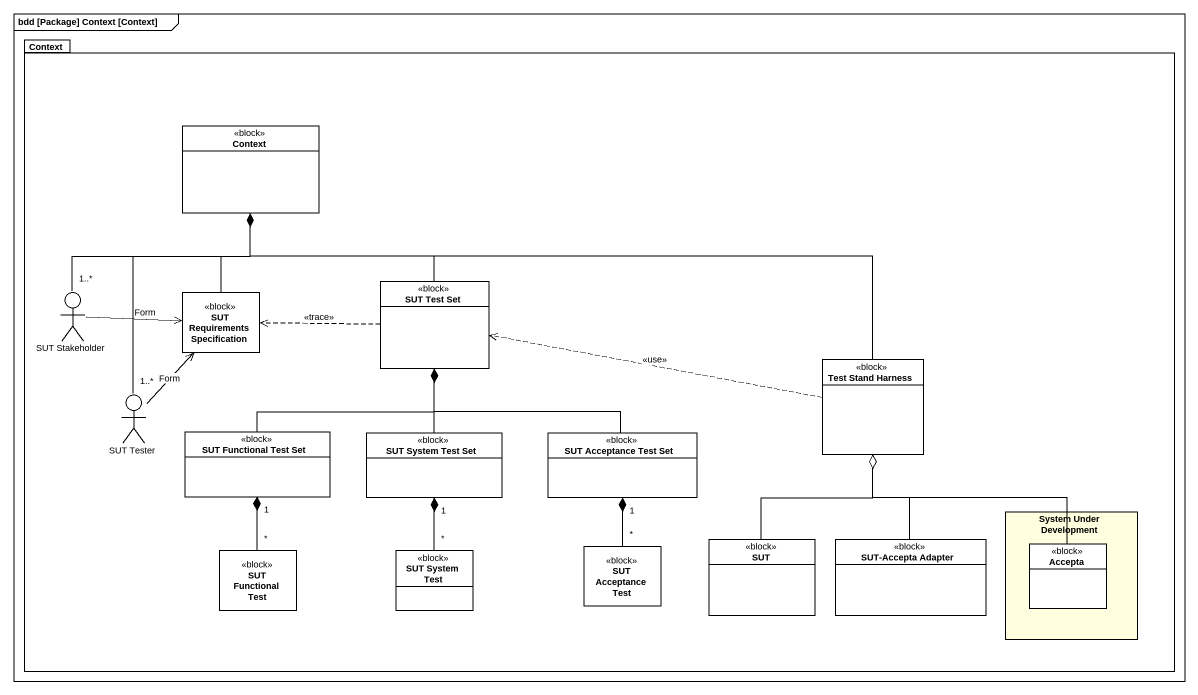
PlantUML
@startuml
mainframe bdd [Package] Context [Context]
allowmixing
hide circle
hide empty members
package Context {
  class "Context" as Context_2 <<block>>
  class "SUT Test Set" as SUT_Test_Set <<block>>
  actor "SUT Stakeholder" as SUT_Stakeholder
  class "SUT Requirements Specification" as SUT_Requirements <<block>>
  class "Test Stand Harness" as Test_Stand_Harness <<block>>
  actor "SUT Tester" as SUT_Tester
  class "SUT Functional Test Set" as SUT_Functional_Test_Set <<block>>
  class "SUT System Test Set" as SUT_System_Test_Set <<block>>
  class "SUT Acceptance Test Set" as SUT_Acceptance_Test_Set <<block>>
  rectangle "System Under Development" as System_Under_Development #FFFFE0 {
    class Accepta <<block>>
  }
  class "SUT Functional Test" as SUT_Functional_Test <<block>>
  class "SUT System Test" as SUT_System_Test <<block>>
  class "SUT Acceptance Test" as SUT_Acceptance_Test <<block>>
  class SUT <<block>>
  class "SUT-Accepta Adapter" as SUT_Accepta_Adapter <<block>>
}
SUT_Test_Set -up-* Context_2
SUT_Test_Set .left.> SUT_Requirements : <<trace>>
SUT_Stakeholder "1..*" -up-* Context_2
SUT_Stakeholder -right-> SUT_Requirements : Form
SUT_Requirements -up-* Context_2
Test_Stand_Harness -left-* Context_2
Test_Stand_Harness .left.> SUT_Test_Set : <<use>>
SUT_Tester "1..*" -up-* Context_2
SUT_Tester -up-> SUT_Requirements : Form
SUT_Functional_Test_Set -up-* SUT_Test_Set
SUT_System_Test_Set -up-* SUT_Test_Set
SUT_Acceptance_Test_Set -up-* SUT_Test_Set
SUT_Functional_Test "*" -up-* "1" SUT_Functional_Test_Set
SUT_System_Test "*" -up-* "1" SUT_System_Test_Set
SUT_Acceptance_Test "*" -up-* "1" SUT_Acceptance_Test_Set
SUT -up-o Test_Stand_Harness
SUT_Accepta_Adapter -up-o Test_Stand_Harness
Accepta -up-o Test_Stand_Harness
@enduml
